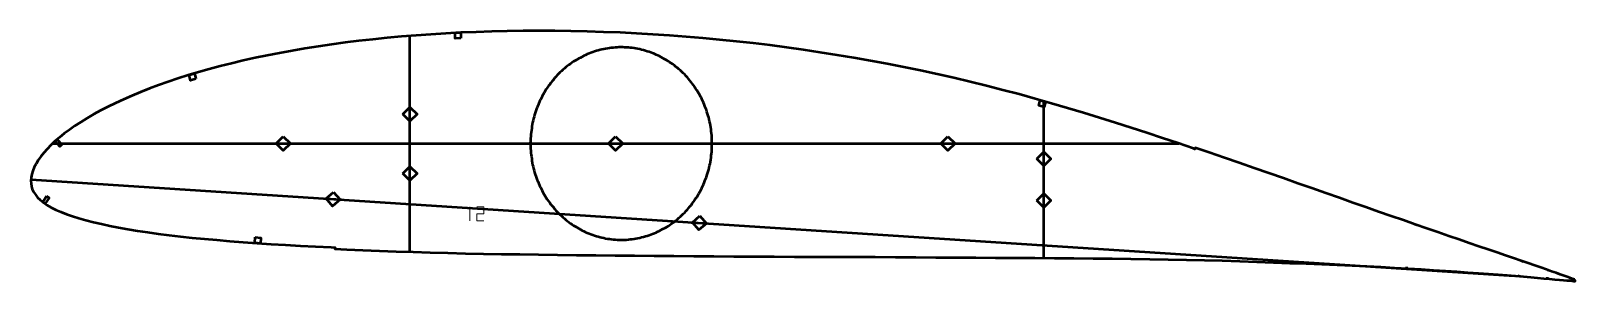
# Model space of a CAD drawing. Header units: metres. Extents: x 9 to 1105, y 102 to 280.
import ezdxf

# ---------------------------------------------------------------- set-up
doc = ezdxf.new("R2010")
doc.units = ezdxf.units.M
doc.layers.add('Layer', color=1, linetype='Continuous', lineweight=50)
doc.layers.add('NumLabel', color=1, linetype='Continuous', lineweight=15)

msp = doc.modelspace()

# ---------------------------------------------------------------- linework, layer by layer
at = {"layer": 'Layer', "color": 7}
for p, q in [((278, 123.1), (278, 276.5)), ((278, 214.8), (278, 226.8)), ((728, 118.6), (728, 230.1)), ((24.3, 200), (823.7, 200)), ((182.1, 200), (194.1, 200)), ((418, 200), (430, 200)), ((653.9, 200), (665.9, 200)), ((728, 183.1), (728, 195.1)), ((278, 172.7), (278, 184.7)), ((9, 174.5), (1061.9, 106)), ((728, 153.6), (728, 165.6)), ((217.5, 160.9), (229.5, 160.2)), ((477.5, 144), (489.5, 143.3))]:
    msp.add_line(p, q, dxfattribs=at)
at = {"layer": 'Layer'}
for p, q in [((428, 268.4), (428, 269.4)), ((363.6, 200), (362.6, 200)), ((492.4, 200), (493.4, 200)), ((991.8, 142.5), (991.4, 141.6)), ((428, 131.6), (428, 130.6)), ((985.5, 112.3), (985.4, 111.3)), ((1067.4, 116.5), (1067.1, 115.5)), ((1086.3, 110), (1086, 109)), ((1065.3, 106.8), (1065.2, 105.8)), ((1085.2, 105), (1085.2, 104))]:
    msp.add_line(p, q, dxfattribs=at)
for points in [[(1104.9, 103.3), (1104.6, 103.4), (1104, 103.6), (1102.9, 104), (1101.4, 104.6), (1099.5, 105.3), (1097.3, 106.1), (1094.6, 107), (1091.7, 108.1), (1088.4, 109.2), (1084.7, 110.5), (1080.7, 111.9), (1076.4, 113.4), (1071.7, 115), (1066.7, 116.7), (1061.3, 118.6), (1055.7, 120.5), (1049.7, 122.5), (1043.4, 124.7), (1036.8, 126.9), (1030, 129.3), (1022.8, 131.8), (1015.4, 134.3), (1007.7, 137), (999.8, 139.7), (991.6, 142.6), (983.2, 145.5), (974.5, 148.5), (965.6, 151.6), (956.5, 154.8), (947.2, 158), (937.8, 161.4), (928.1, 164.8), (918.2, 168.2), (908.2, 171.7), (898.1, 175.3), (887.7, 178.9), (877.3, 182.5), (866.7, 186.2), (856.1, 189.9), (845.3, 193.7), (835.5, 197), (835.2, 196.1), (834.1, 196.5), (823.2, 200.2), (812.2, 203.9), (801.1, 207.6), (790, 211.2), (778.8, 214.8), (767.5, 218.3), (756.2, 221.8), (744.8, 225.2), (733.4, 228.5), (721.9, 231.8), (710.4, 235), (698.8, 238), (687.3, 241), (675.7, 243.9), (664, 246.6), (652.2, 249.2), (640.5, 251.8), (628.6, 254.2), (616.8, 256.6), (605, 258.8), (593.1, 260.9), (581.2, 262.9), (569.3, 264.8), (557.4, 266.6), (545.5, 268.3), (533.6, 269.8), (521.6, 271.3), (509.7, 272.6), (497.8, 273.8), (486, 274.9), (474.1, 275.9), (462.3, 276.8), (450.5, 277.6), (438.8, 278.2), (427.1, 278.8), (415.4, 279.2), (403.8, 279.6), (392.3, 279.8), (380.9, 280), (369.5, 280.1), (358.3, 280), (347.1, 279.8), (336, 279.6), (325, 279.2), (314.1, 278.8), (303.4, 278.3), (292.8, 277.6), (282.3, 276.8), (272, 276), (261.7, 275), (251.6, 274), (241.6, 272.9), (231.9, 271.7), (222.3, 270.4), (212.8, 269), (203.4, 267.5), (194.3, 265.9), (185.3, 264.3), (176.6, 262.6), (168, 260.8), (159.6, 258.9), (151.4, 256.9), (143.3, 254.9), (135.5, 252.8), (127.9, 250.7), (120.5, 248.5), (113.3, 246.2), (106.3, 243.9), (99.6, 241.4), (93, 239), (86.7, 236.5), (80.5, 233.9), (74.7, 231.4), (69, 228.7), (63.6, 226.1), (58.4, 223.4), (53.5, 220.8), (48.8, 218), (44.4, 215.3), (40.2, 212.6), (36.2, 209.8), (32.5, 207.1), (29.1, 204.3), (26, 201.6), (23.1, 198.8), (20.4, 196.1), (18, 193.4), (15.9, 190.8), (14.1, 188.3), (12.6, 185.7), (11.3, 183.2), (10.3, 180.7), (9.6, 178.3), (9.1, 176), (8.9, 173.6), (9, 171.6), (9.3, 169.5), (9.9, 167.5), (10.8, 165.6), (12.1, 163.7), (13.7, 161.7), (15.6, 159.9), (17.8, 158.1), (20.4, 156.3), (23.3, 154.6), (26.6, 153), (30.1, 151.4), (34.1, 149.9), (38.4, 148.4), (43, 147), (48, 145.6), (53.3, 144.2), (59, 142.9), (64.9, 141.6), (71.2, 140.4), (77.7, 139.2), (84.6, 138.1), (91.8, 137), (99.2, 135.9), (107, 134.9), (115.1, 134), (123.4, 133.1), (132.1, 132.3), (141, 131.5), (150.2, 130.7), (159.7, 130), (169.5, 129.3), (179.5, 128.6), (189.7, 128), (200.3, 127.4), (211, 126.8), (222, 126.3), (224.8, 126.1), (224.7, 125.1), (233.2, 124.8), (244.6, 124.3), (256.3, 123.8), (268.1, 123.4), (280.2, 123), (292.4, 122.6), (304.8, 122.3), (317.4, 122), (330.1, 121.7), (343, 121.5), (356.1, 121.3), (369.3, 121.1), (382.7, 121), (396.2, 120.8), (409.9, 120.7), (423.6, 120.5), (437.5, 120.4), (451.4, 120.3), (465.4, 120.2), (479.6, 120.1), (493.8, 120), (508, 119.8), (522.2, 119.8), (536.5, 119.7), (550.9, 119.6), (565.2, 119.5), (579.5, 119.5), (593.9, 119.4), (608.3, 119.4), (622.6, 119.3), (637, 119.2), (651.2, 119.1), (665.5, 119.1), (679.6, 119), (693.7, 118.8), (707.7, 118.7), (721.6, 118.7), (735.5, 118.6), (749.2, 118.5), (762.9, 118.4), (776.4, 118.3), (789.8, 118.1), (803.1, 117.9), (816.3, 117.7), (829.3, 117.4), (842, 117.1), (854.6, 116.8), (867, 116.4), (879.1, 116), (891, 115.6), (902.7, 115.1), (914.1, 114.7), (925.3, 114.2), (936.2, 113.8), (946.8, 113.3), (957.2, 112.8), (967.3, 112.3), (977, 111.7), (986.5, 111.2), (995.7, 110.7), (1004.5, 110.1), (1013, 109.6), (1021.2, 109.1), (1029, 108.5), (1036.5, 108), (1043.6, 107.5), (1050.4, 107), (1056.8, 106.5), (1062.8, 106), (1068.4, 105.5), (1073.6, 105), (1078.5, 104.6), (1082.9, 104.2), (1087, 103.9), (1090.7, 103.5), (1094, 103.2), (1096.8, 103), (1099.3, 102.8), (1101.3, 102.6), (1102.9, 102.4), (1104.1, 102.3), (1104.8, 102.3), (1105.1, 102.2)], [(492.4, 200), (492.4, 201.4), (492.4, 202.9), (492.3, 204.3), (492.2, 205.7), (492.1, 207.2), (491.9, 208.6), (491.7, 210), (491.5, 211.4), (491.3, 212.9), (491, 214.3), (490.7, 215.7), (490.4, 217.1), (490.1, 218.4), (489.7, 219.8), (489.3, 221.2), (488.8, 222.6), (488.4, 223.9), (487.9, 225.3), (487.4, 226.6), (486.8, 227.9), (486.3, 229.2), (485.7, 230.5), (485.1, 231.8), (484.4, 233), (483.8, 234.3), (483.1, 235.5), (482.3, 236.8), (481.6, 238), (480.8, 239.1), (480.1, 240.3), (479.2, 241.5), (478.4, 242.6), (477.6, 243.7), (476.7, 244.8), (475.8, 245.9), (474.9, 246.9), (473.9, 248), (473, 249), (472, 250), (471, 250.9), (470, 251.9), (468.9, 252.8), (467.9, 253.7), (466.8, 254.6), (465.7, 255.5), (464.6, 256.3), (463.5, 257.1), (462.3, 257.9), (461.2, 258.6), (460, 259.3), (458.8, 260), (457.6, 260.7), (456.4, 261.4), (455.2, 262), (454, 262.6), (452.7, 263.1), (451.5, 263.7), (450.2, 264.2), (448.9, 264.7), (447.7, 265.1), (446.4, 265.5), (445.1, 265.9), (443.8, 266.3), (442.4, 266.6), (441.1, 267), (439.8, 267.2), (438.4, 267.5), (437.1, 267.7), (435.8, 267.9), (434.4, 268), (433.1, 268.2), (431.7, 268.3), (430.4, 268.3), (429, 268.4), (427.7, 268.4), (426.3, 268.4), (425, 268.3), (423.6, 268.2), (422.3, 268.1), (420.9, 268), (419.6, 267.8), (418.2, 267.6), (416.9, 267.4), (415.6, 267.1), (414.2, 266.8), (412.9, 266.5), (411.6, 266.1), (410.3, 265.8), (409, 265.3), (407.7, 264.9), (406.4, 264.4), (405.1, 263.9), (403.9, 263.4), (402.6, 262.9), (401.4, 262.3), (400.2, 261.7), (399, 261), (397.8, 260.4), (396.6, 259.7), (395.4, 259), (394.2, 258.2), (393.1, 257.5), (392, 256.7), (390.8, 255.9), (389.7, 255), (388.7, 254.2), (387.6, 253.3), (386.5, 252.4), (385.5, 251.4), (384.5, 250.5), (383.5, 249.5), (382.6, 248.5), (381.6, 247.5), (380.7, 246.4), (379.8, 245.3), (378.9, 244.3), (378, 243.2), (377.2, 242), (376.3, 240.9), (375.5, 239.7), (374.8, 238.6), (374, 237.4), (373.3, 236.1), (372.6, 234.9), (371.9, 233.7), (371.3, 232.4), (370.6, 231.1), (370, 229.9), (369.4, 228.6), (368.9, 227.2), (368.4, 225.9), (367.9, 224.6), (367.4, 223.2), (366.9, 221.9), (366.5, 220.5), (366.1, 219.1), (365.8, 217.8), (365.4, 216.4), (365.1, 215), (364.8, 213.6), (364.6, 212.1), (364.4, 210.7), (364.2, 209.3), (364, 207.9), (363.8, 206.5), (363.7, 205), (363.6, 203.6), (363.6, 202.2), (363.6, 200.7), (363.6, 199.3), (363.6, 197.8), (363.6, 196.4), (363.7, 195), (363.8, 193.5), (364, 192.1), (364.2, 190.7), (364.4, 189.3), (364.6, 187.9), (364.8, 186.4), (365.1, 185), (365.4, 183.6), (365.8, 182.2), (366.1, 180.9), (366.5, 179.5), (366.9, 178.1), (367.4, 176.8), (367.9, 175.4), (368.4, 174.1), (368.9, 172.8), (369.4, 171.4), (370, 170.1), (370.6, 168.9), (371.3, 167.6), (371.9, 166.3), (372.6, 165.1), (373.3, 163.9), (374, 162.6), (374.8, 161.4), (375.5, 160.3), (376.3, 159.1), (377.2, 158), (378, 156.8), (378.9, 155.7), (379.8, 154.7), (380.7, 153.6), (381.6, 152.5), (382.6, 151.5), (383.5, 150.5), (384.5, 149.5), (385.5, 148.6), (386.5, 147.6), (387.6, 146.7), (388.7, 145.8), (389.7, 145), (390.8, 144.1), (392, 143.3), (393.1, 142.5), (394.2, 141.8), (395.4, 141), (396.6, 140.3), (397.8, 139.6), (399, 139), (400.2, 138.3), (401.4, 137.7), (402.6, 137.1), (403.9, 136.6), (405.1, 136.1), (406.4, 135.6), (407.7, 135.1), (409, 134.7), (410.3, 134.2), (411.6, 133.9), (412.9, 133.5), (414.2, 133.2), (415.6, 132.9), (416.9, 132.6), (418.2, 132.4), (419.6, 132.2), (420.9, 132), (422.3, 131.9), (423.6, 131.8), (425, 131.7), (426.3, 131.6), (427.7, 131.6), (429, 131.6), (430.4, 131.7), (431.7, 131.7), (433.1, 131.8), (434.4, 132), (435.8, 132.1), (437.1, 132.3), (438.4, 132.5), (439.8, 132.8), (441.1, 133), (442.4, 133.4), (443.8, 133.7), (445.1, 134.1), (446.4, 134.5), (447.7, 134.9), (448.9, 135.3), (450.2, 135.8), (451.5, 136.3), (452.7, 136.9), (454, 137.4), (455.2, 138), (456.4, 138.6), (457.6, 139.3), (458.8, 140), (460, 140.7), (461.2, 141.4), (462.3, 142.1), (463.5, 142.9), (464.6, 143.7), (465.7, 144.5), (466.8, 145.4), (467.9, 146.3), (468.9, 147.2), (470, 148.1), (471, 149.1), (472, 150), (473, 151), (473.9, 152), (474.9, 153.1), (475.8, 154.1), (476.7, 155.2), (477.6, 156.3), (478.4, 157.4), (479.2, 158.5), (480.1, 159.7), (480.8, 160.9), (481.6, 162), (482.3, 163.2), (483.1, 164.5), (483.8, 165.7), (484.4, 167), (485.1, 168.2), (485.7, 169.5), (486.3, 170.8), (486.8, 172.1), (487.4, 173.4), (487.9, 174.7), (488.4, 176.1), (488.8, 177.4), (489.3, 178.8), (489.7, 180.2), (490.1, 181.6), (490.4, 182.9), (490.7, 184.3), (491, 185.7), (491.3, 187.1), (491.5, 188.6), (491.7, 190), (491.9, 191.4), (492.1, 192.8), (492.2, 194.3), (492.3, 195.7), (492.4, 197.1), (492.4, 198.6), (492.4, 200)]]:
    msp.add_lwpolyline(points, close=True, dxfattribs=at)
for points in [[(314.2, 274.8), (310.2, 274.6), (310, 278.6), (314, 278.8), (314.2, 274.8)], [(126.1, 246), (122.3, 244.9), (121.2, 248.7), (125, 249.9), (126.1, 246)], [(728.1, 225.9), (724.3, 227), (725.4, 230.8), (729.2, 229.7), (728.1, 225.9)], [(273, 220.8), (278, 225.8), (283, 220.8), (278, 215.8), (273, 220.8)], [(30.9, 199.3), (29.4, 197.9), (26.1, 201.7), (27.6, 203), (30.9, 199.3)], [(188.1, 205), (193.1, 200), (188.1, 195), (183.1, 200), (188.1, 205)], [(424, 205), (429, 200), (424, 195), (419, 200), (424, 205)], [(659.9, 205), (664.9, 200), (659.9, 195), (654.9, 200), (659.9, 205)], [(723, 189.1), (728, 194.1), (733, 189.1), (728, 184.1), (723, 189.1)], [(273, 178.7), (278, 183.7), (283, 178.7), (278, 173.7), (273, 178.7)], [(223.8, 165.5), (228.5, 160.2), (223.1, 155.6), (218.5, 160.9), (223.8, 165.5)], [(723, 159.6), (728, 164.6), (733, 159.6), (728, 154.6), (723, 159.6)], [(20.1, 162.6), (21.8, 161.4), (19, 157.3), (17.3, 158.4), (20.1, 162.6)], [(483.8, 148.6), (488.5, 143.3), (483.1, 138.7), (478.5, 144), (483.8, 148.6)], [(168.1, 133.4), (172.1, 133.1), (171.9, 129.1), (167.9, 129.4), (168.1, 133.4)]]:
    msp.add_lwpolyline(points, dxfattribs=at)
at = {"layer": 'NumLabel', "color": 1}
for points in [[(320.5, 155), (320.5, 145)], [(325.5, 155), (330.5, 155), (330.5, 150), (325.5, 150), (325.5, 145), (330.5, 145)]]:
    msp.add_lwpolyline(points, dxfattribs=at)

doc.saveas('drawing.dxf')
